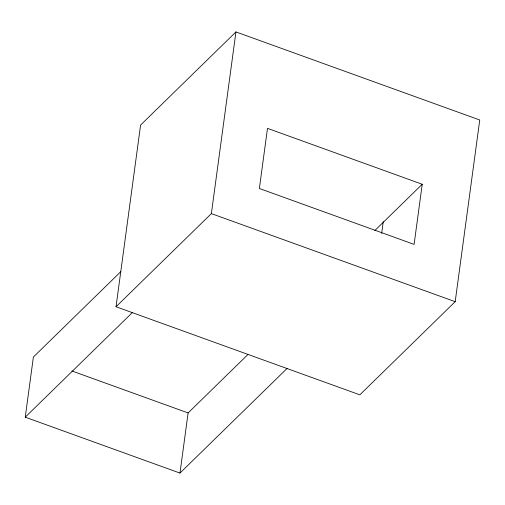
<?xml version="1.0" encoding="UTF-8"?>
<svg xmlns="http://www.w3.org/2000/svg" width="505" height="505" viewBox="0 0 505 505"><rect width="100%" height="100%" fill="white"/><g stroke="black" fill="none" stroke-linecap="round" stroke-linejoin="round"><path stroke-width="0.76" d="M287.162 368.372L179.976 473.078L25.25 417.18L33.38 357.048L120.821 271.633M116.024 306.75L140.592 125.063L235.942 31.922L479.75 120.001L455.188 301.687L359.838 394.828L116.024 306.75L211.374 213.615L235.942 31.922M179.976 473.078L188.106 412.945L247.905 354.529M381.66 233.411L383.238 221.714M422.224 184.256L414.094 244.382L259.368 188.491L267.498 128.358L422.224 184.256L374.836 230.545M25.25 417.18L132.436 312.481M211.374 213.615L455.188 301.687M71.874 370.954L188.106 412.945"/></g></svg>
